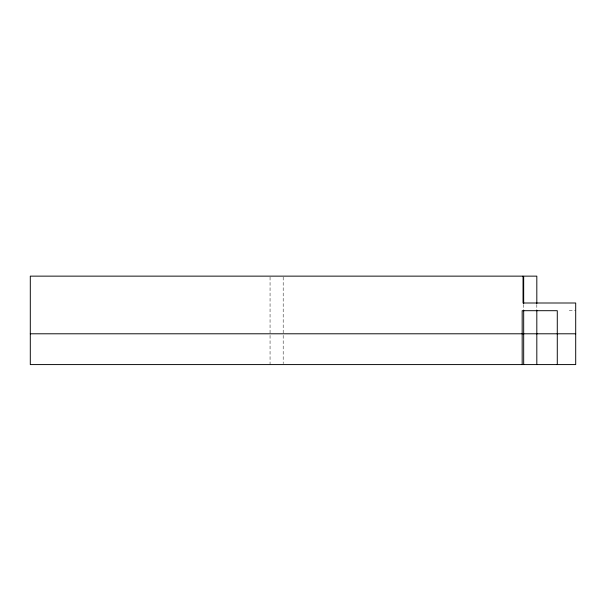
<?xml version="1.0" encoding="UTF-8"?>
<svg xmlns="http://www.w3.org/2000/svg" width="606" height="606" viewBox="0 0 606 606"><rect width="100%" height="100%" fill="white"/><g stroke="black" fill="none" stroke-linecap="round" stroke-linejoin="round"><path stroke-width="0.45" stroke-dasharray="3.03 2.27" d="M569.231 310.696L575.7 310.696M536.818 304.492L536.818 310.166M523.682 304.492L523.682 310.166M283.191 277.078L283.191 363.645M270.056 277.078L270.056 364.585"/><path stroke-width="0.91" d="M30.3 333.792L536.818 333.792M537.083 333.792L575.7 333.792M557.285 364.585L557.285 310.696L522.175 310.696L522.175 364.585M536.818 303.545L536.818 276.139L523.682 276.139L523.682 303.545M536.818 310.166L536.818 364.585M523.682 310.166L523.682 364.585M523.039 276.139L30.3 276.139L30.3 364.585L575.7 364.585L575.7 303L523.039 303L523.039 276.139"/></g></svg>
